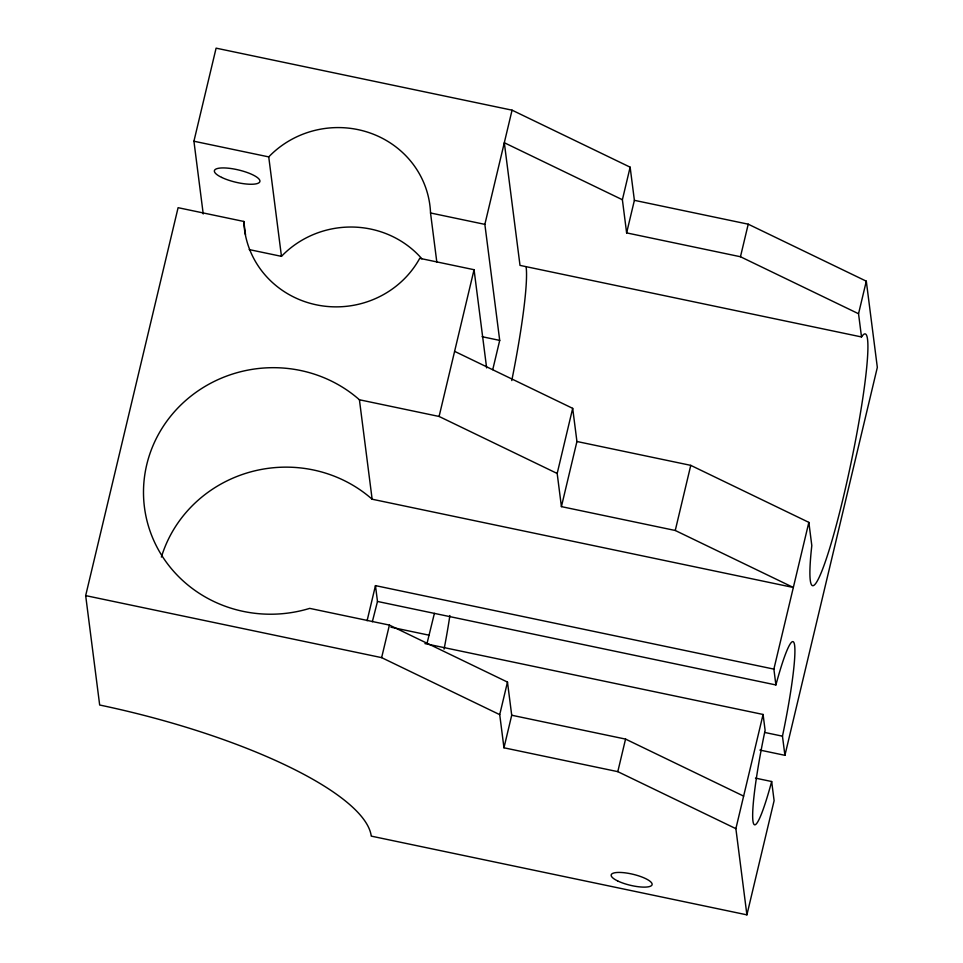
<?xml version="1.0" encoding="UTF-8"?>
<svg xmlns="http://www.w3.org/2000/svg" width="963" height="963" viewBox="0 0 963 963"><rect width="100%" height="100%" fill="white"/><g stroke="black" fill="none" stroke-linecap="round" stroke-linejoin="round"><path stroke-width="1.44" d="M427.018 643.465L434.397 613.371M755.474 778.128L771.664 781.523L774.108 800.65L746.903 914.85L371.249 836.125A268.785 72.285 13.4 0 0 99.671 705.012L85.671 595.616L178.095 207.683L243.808 221.454A93.495 89.583 -7.3 0 0 316.297 304.814A93.495 89.583 -7.3 0 0 419.736 258.325L474.061 269.712L486.628 367.89M203.229 213.955L193.924 141.224L216.097 48.15L512.063 110.167L630.139 167.177L634.388 200.328L626.624 232.89L740.463 256.748L858.539 313.745L861.512 336.954A128.548 12.507 -78.2 0 1 843.66 495.957A128.548 12.507 -78.2 0 1 811.809 545.564L808.848 522.367L690.76 465.358L576.933 441.499L572.684 408.348L454.608 351.351M367.096 620.738L375.462 585.624L773.879 669.116L775.901 684.946L377.484 601.454L375.462 585.624M746.903 914.85L735.876 828.662L617.801 771.652L503.962 747.794L499.725 714.642L381.637 657.633L389.401 625.083L309.713 608.375A128.548 123.18 -7.3 0 1 146.737 464.708A128.548 123.18 -7.3 0 1 359.416 399.765L439.092 416.461L557.18 473.471L561.417 506.622L675.256 530.481L793.331 587.478L372.139 499.219A128.548 123.18 -7.3 0 0 161.387 557.083M439.092 416.461L474.061 269.712M492.743 369.648L499.713 340.396L484.858 224.367L512.063 110.167M499.725 714.642L507.477 682.081L389.401 625.083M557.18 473.471L572.684 408.348M626.624 232.89L622.387 199.738L630.139 167.177M503.962 747.794L511.714 715.232L507.477 682.081M561.417 506.622L576.933 441.499M617.801 771.652L625.553 739.09L511.714 715.232M675.256 530.481L690.76 465.358M740.463 256.748L748.227 224.186L634.388 200.328M735.876 828.662L763.081 714.462L424.936 643.597M773.879 669.116L808.848 522.367M858.539 313.745L866.303 281.184L748.227 224.186M759.891 750.069L784.917 755.317L877.329 367.385L866.303 281.184M372.332 621.761L377.484 601.454M193.924 141.224L268.737 156.897A93.495 89.583 -7.3 0 1 369.744 132.87A93.495 89.583 -7.3 0 1 430.533 212.979L436.805 261.972M430.533 212.979L484.858 224.367M861.512 336.954L520.008 265.391L504.311 142.729L622.387 199.738M249.188 249.586L281.461 256.351A93.495 89.583 -7.3 0 1 421.89 258.794M482.09 336.701L499.713 340.396M390.942 627.19L428.884 635.147M764.803 732.47L782.462 736.177L784.917 755.317M85.671 595.616L381.637 657.633M625.553 739.09L743.629 796.1M763.081 714.462L765.104 730.279A93.495 9.1 -78.2 0 0 752.922 820.825A93.495 9.1 -78.2 0 0 771.664 781.523M359.416 399.765L372.139 499.219M268.737 156.897L281.461 256.351M243.808 221.454L245.517 234.816M775.901 684.946A93.495 9.1 -78.2 0 1 794.656 645.631A93.495 9.1 -78.2 0 1 782.462 736.177M449.877 615.513A93.495 9.1 -78.2 0 1 444.087 649.134M526.183 267.485A128.548 12.507 -78.2 0 1 511.774 380.554M617.68 880.952A21.03 5.658 13.4 0 0 651.626 885.466A21.03 5.658 13.4 0 0 625.589 872.899A21.03 5.658 13.4 0 0 617.68 880.952M221.659 177.409A23.377 6.284 13.4 0 0 259.372 182.416A23.377 6.284 13.4 0 0 230.446 168.453A23.377 6.284 13.4 0 0 221.659 177.409"/></g></svg>
